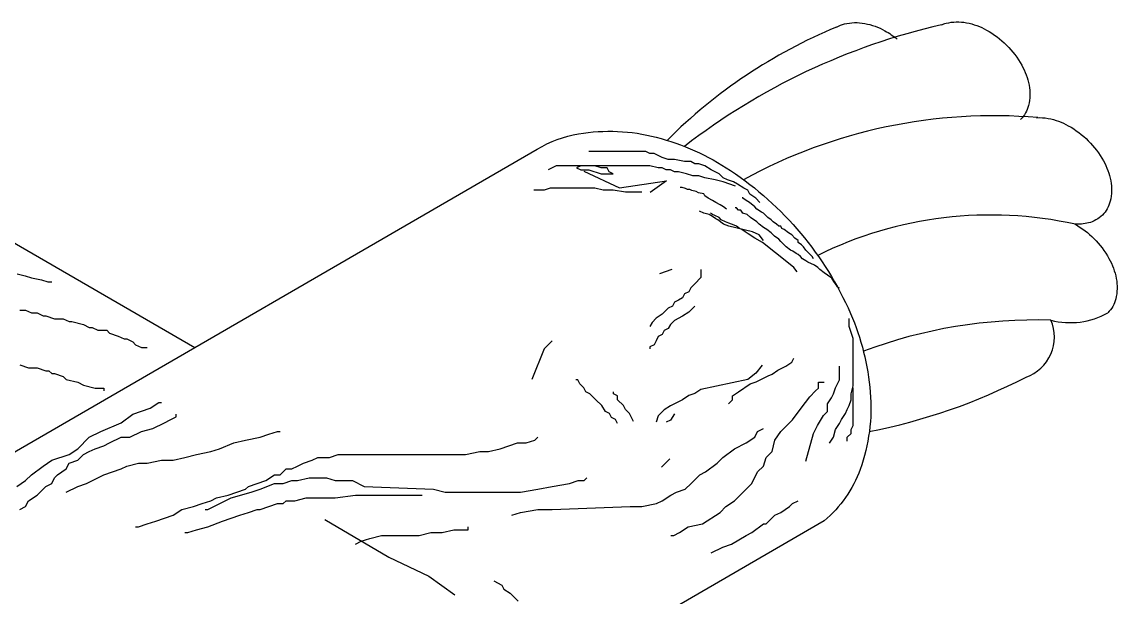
# Model space of a CAD drawing. Extents: x -800 to 12181, y -6101 to 2255.
# Drawn here: x 11433.9 to 11496.7, y 1246.2 to 1279.2 of the extents above; entities that cross this region are included whole.
import ezdxf

# ---------------------------------------------------------------- set-up
doc = ezdxf.new("R2010")
doc.units = 0
doc.header["$MEASUREMENT"] = 0
doc.layers.add('15', color=1, linetype='CONTINUOUS')

msp = doc.modelspace()

# ---------------------------------------------------------------- linework, layer by layer
at = {"layer": '15'}
for p, q in [((11425.412, 1249.844, -8.914), (11463.458, 1271.9, -8.914)), ((11432.019, 1267.333, -8.914), (11443.811, 1260.51, -8.914)), ((11479.594, 1258.506, -8.914), (11479.926, 1258.506, -8.914)), ((11479.928, 1250.546, -8.914), (11469.455, 1244.476, -8.914))]:
    msp.add_line(p, q, dxfattribs=at)
at = {"layer": '15', "color": 1}
for p, q in [((11469.697, 1271.762, -8.914), (11466.424, 1271.762, -8.914)), ((11469.931, 1271.646, -8.914), (11469.697, 1271.762, -8.914)), ((11470.165, 1271.646, -8.914), (11469.931, 1271.646, -8.914)), ((11470.632, 1271.412, -8.914), (11470.165, 1271.646, -8.914)), ((11464.553, 1270.945, -8.914), (11464.086, 1270.711, -8.914)), ((11466.774, 1270.945, -8.914), (11464.553, 1270.945, -8.914)), ((11465.956, 1270.945, -8.914), (11465.722, 1270.828, -8.914)), ((11469.931, 1270.945, -8.914), (11465.956, 1270.945, -8.914)), ((11467.125, 1270.828, -8.914), (11466.774, 1270.945, -8.914)), ((11470.398, 1270.828, -8.914), (11469.931, 1270.945, -8.914)), ((11470.983, 1271.295, -8.914), (11470.632, 1271.412, -8.914)), ((11471.334, 1271.295, -8.914), (11470.983, 1271.295, -8.914)), ((11471.918, 1271.178, -8.914), (11471.334, 1271.295, -8.914)), ((11472.269, 1271.178, -8.914), (11471.918, 1271.178, -8.914)), ((11472.503, 1271.061, -8.914), (11472.269, 1271.178, -8.914)), ((11472.736, 1271.061, -8.914), (11472.503, 1271.061, -8.914)), ((11473.087, 1270.945, -8.914), (11472.736, 1271.061, -8.914)), ((11473.438, 1270.711, -8.914), (11473.087, 1270.945, -8.914)), ((11465.722, 1270.828, -8.914), (11465.956, 1270.711, -8.914)), ((11465.956, 1270.711, -8.914), (11466.424, 1270.711, -8.914)), ((11466.424, 1270.711, -8.914), (11467.125, 1270.477, -8.914)), ((11467.476, 1270.828, -8.914), (11467.125, 1270.828, -8.914)), ((11467.125, 1270.477, -8.914), (11467.827, 1270.477, -8.914)), ((11467.593, 1270.594, -8.914), (11467.476, 1270.828, -8.914)), ((11467.827, 1270.477, -8.914), (11467.593, 1270.594, -8.914)), ((11470.632, 1270.828, -8.914), (11470.398, 1270.828, -8.914)), ((11470.866, 1270.711, -8.914), (11470.632, 1270.828, -8.914)), ((11471.1, 1270.711, -8.914), (11470.866, 1270.711, -8.914)), ((11471.334, 1270.594, -8.914), (11471.1, 1270.711, -8.914)), ((11471.567, 1270.594, -8.914), (11471.334, 1270.594, -8.914)), ((11472.035, 1270.477, -8.914), (11471.567, 1270.594, -8.914)), ((11472.386, 1270.36, -8.914), (11472.035, 1270.477, -8.914)), ((11472.736, 1270.36, -8.914), (11472.386, 1270.36, -8.914)), ((11473.087, 1270.244, -8.914), (11472.736, 1270.36, -8.914)), ((11473.672, 1270.127, -8.914), (11473.087, 1270.244, -8.914)), ((11473.672, 1270.594, -8.914), (11473.438, 1270.711, -8.914)), ((11473.906, 1270.477, -8.914), (11473.672, 1270.594, -8.914)), ((11474.139, 1270.244, -8.914), (11473.906, 1270.477, -8.914)), ((11474.373, 1270.127, -8.914), (11474.139, 1270.244, -8.914)), ((11464.203, 1269.659, -8.914), (11463.852, 1269.542, -8.914)), ((11466.774, 1269.659, -8.914), (11464.203, 1269.659, -8.914)), ((11467.242, 1269.542, -8.914), (11466.774, 1269.659, -8.914)), ((11471.778, 1269.703, -8.914), (11471.654, 1269.703, -8.914)), ((11471.965, 1269.641, -8.914), (11471.778, 1269.703, -8.914)), ((11472.089, 1269.579, -8.914), (11471.965, 1269.641, -8.914)), ((11472.214, 1269.579, -8.914), (11472.089, 1269.579, -8.914)), ((11472.338, 1269.517, -8.914), (11472.214, 1269.579, -8.914)), ((11474.139, 1270.01, -8.914), (11473.672, 1270.127, -8.914)), ((11474.841, 1269.776, -8.914), (11474.139, 1270.01, -8.914)), ((11474.724, 1270.01, -8.914), (11474.373, 1270.127, -8.914)), ((11474.958, 1269.893, -8.914), (11474.724, 1270.01, -8.914)), ((11475.308, 1269.659, -8.914), (11474.958, 1269.893, -8.914)), ((11475.542, 1269.542, -8.914), (11475.308, 1269.659, -8.914)), ((11463.852, 1269.542, -8.914), (11463.267, 1269.542, -8.914)), ((11467.827, 1269.542, -8.914), (11467.242, 1269.542, -8.914)), ((11468.528, 1269.426, -8.914), (11467.827, 1269.542, -8.914)), ((11469.463, 1269.426, -8.914), (11468.528, 1269.426, -8.914)), ((11472.587, 1269.455, -8.914), (11472.338, 1269.517, -8.914)), ((11472.711, 1269.392, -8.914), (11472.587, 1269.455, -8.914)), ((11473.023, 1269.33, -8.914), (11472.711, 1269.392, -8.914)), ((11473.085, 1269.206, -8.914), (11473.023, 1269.33, -8.914)), ((11473.272, 1269.081, -8.914), (11473.085, 1269.206, -8.914)), ((11473.52, 1268.957, -8.914), (11473.272, 1269.081, -8.914)), ((11473.707, 1268.833, -8.914), (11473.52, 1268.957, -8.914)), ((11475.263, 1269.081, -8.914), (11475.263, 1269.144, -8.914)), ((11475.45, 1268.957, -8.914), (11475.263, 1269.081, -8.914)), ((11475.636, 1268.833, -8.914), (11475.45, 1268.957, -8.914)), ((11475.659, 1269.309, -8.914), (11475.542, 1269.542, -8.914)), ((11476.01, 1269.075, -8.914), (11475.659, 1269.309, -8.914)), ((11476.244, 1268.841, -8.914), (11476.01, 1269.075, -8.914)), ((11473.023, 1268.211, -8.914), (11472.774, 1268.335, -8.914)), ((11473.956, 1268.708, -8.914), (11473.707, 1268.833, -8.914)), ((11474.143, 1268.584, -8.914), (11473.956, 1268.708, -8.914)), ((11474.329, 1268.459, -8.914), (11474.143, 1268.584, -8.914)), ((11474.889, 1268.522, -8.914), (11474.827, 1268.522, -8.914)), ((11475.014, 1268.397, -8.914), (11474.889, 1268.522, -8.914)), ((11475.138, 1268.397, -8.914), (11475.014, 1268.397, -8.914)), ((11475.263, 1268.211, -8.914), (11475.138, 1268.397, -8.914)), ((11475.947, 1268.584, -8.914), (11475.636, 1268.833, -8.914)), ((11476.072, 1268.459, -8.914), (11475.947, 1268.584, -8.914)), ((11476.321, 1268.273, -8.914), (11476.072, 1268.459, -8.914)), ((11473.334, 1268.148, -8.914), (11473.023, 1268.211, -8.914)), ((11473.52, 1268.024, -8.914), (11473.334, 1268.148, -8.914)), ((11473.52, 1268.148, -8.914), (11473.396, 1268.211, -8.914)), ((11473.645, 1268.086, -8.914), (11473.52, 1268.148, -8.914)), ((11473.707, 1267.9, -8.914), (11473.52, 1268.024, -8.914)), ((11473.894, 1267.962, -8.914), (11473.645, 1268.086, -8.914)), ((11473.832, 1267.837, -8.914), (11473.707, 1267.9, -8.914)), ((11474.143, 1267.589, -8.914), (11473.832, 1267.837, -8.914)), ((11474.018, 1267.837, -8.914), (11473.894, 1267.962, -8.914)), ((11474.267, 1267.713, -8.914), (11474.018, 1267.837, -8.914)), ((11474.454, 1267.651, -8.914), (11474.267, 1267.713, -8.914)), ((11475.512, 1268.148, -8.914), (11475.263, 1268.211, -8.914)), ((11475.698, 1267.962, -8.914), (11475.512, 1268.148, -8.914)), ((11476.072, 1267.713, -8.914), (11475.698, 1267.962, -8.914)), ((11476.196, 1267.589, -8.914), (11476.072, 1267.713, -8.914)), ((11476.445, 1268.211, -8.914), (11476.321, 1268.273, -8.914)), ((11476.57, 1268.086, -8.914), (11476.445, 1268.211, -8.914)), ((11476.694, 1267.962, -8.914), (11476.57, 1268.086, -8.914)), ((11476.881, 1267.837, -8.914), (11476.694, 1267.962, -8.914)), ((11477.005, 1267.713, -8.914), (11476.881, 1267.837, -8.914)), ((11477.192, 1267.589, -8.914), (11477.005, 1267.713, -8.914)), ((11474.454, 1267.464, -8.914), (11474.143, 1267.589, -8.914)), ((11474.765, 1267.526, -8.914), (11474.454, 1267.651, -8.914)), ((11475.823, 1267.153, -8.914), (11474.454, 1267.464, -8.914)), ((11474.889, 1267.464, -8.914), (11474.765, 1267.526, -8.914)), ((11475.076, 1267.34, -8.914), (11474.889, 1267.464, -8.914)), ((11475.201, 1267.278, -8.914), (11475.076, 1267.34, -8.914)), ((11475.387, 1267.153, -8.914), (11475.201, 1267.278, -8.914)), ((11475.574, 1267.029, -8.914), (11475.387, 1267.153, -8.914)), ((11476.196, 1266.967, -8.914), (11475.823, 1267.153, -8.914)), ((11476.445, 1267.402, -8.914), (11476.196, 1267.589, -8.914)), ((11476.632, 1267.278, -8.914), (11476.445, 1267.402, -8.914)), ((11476.881, 1267.091, -8.914), (11476.632, 1267.278, -8.914)), ((11477.068, 1266.904, -8.914), (11476.881, 1267.091, -8.914)), ((11477.316, 1267.464, -8.914), (11477.192, 1267.589, -8.914)), ((11477.441, 1267.464, -8.914), (11477.316, 1267.464, -8.914)), ((11477.503, 1267.34, -8.914), (11477.441, 1267.464, -8.914)), ((11477.628, 1267.278, -8.914), (11477.503, 1267.34, -8.914)), ((11477.876, 1267.091, -8.914), (11477.628, 1267.278, -8.914)), ((11478.063, 1266.967, -8.914), (11477.876, 1267.091, -8.914)), ((11475.947, 1266.78, -8.914), (11475.574, 1267.029, -8.914)), ((11476.383, 1266.531, -8.914), (11475.947, 1266.78, -8.914)), ((11476.445, 1266.656, -8.914), (11476.196, 1266.967, -8.914)), ((11477.876, 1265.349, -8.914), (11476.383, 1266.531, -8.914)), ((11477.316, 1266.718, -8.914), (11477.068, 1266.904, -8.914)), ((11477.441, 1266.593, -8.914), (11477.316, 1266.718, -8.914)), ((11477.628, 1266.407, -8.914), (11477.441, 1266.593, -8.914)), ((11478.25, 1266.78, -8.914), (11478.063, 1266.967, -8.914)), ((11478.437, 1266.656, -8.914), (11478.25, 1266.78, -8.914)), ((11478.437, 1266.531, -8.914), (11478.437, 1266.656, -8.914)), ((11478.623, 1266.407, -8.914), (11478.437, 1266.531, -8.914)), ((11477.752, 1266.282, -8.914), (11477.628, 1266.407, -8.914)), ((11478.001, 1266.096, -8.914), (11477.752, 1266.282, -8.914)), ((11478.125, 1266.034, -8.914), (11478.001, 1266.096, -8.914)), ((11478.312, 1265.909, -8.914), (11478.125, 1266.034, -8.914)), ((11478.437, 1265.847, -8.914), (11478.312, 1265.909, -8.914)), ((11478.561, 1265.723, -8.914), (11478.437, 1265.847, -8.914)), ((11478.748, 1266.282, -8.914), (11478.623, 1266.407, -8.914)), ((11478.872, 1266.096, -8.914), (11478.748, 1266.282, -8.914)), ((11478.997, 1265.971, -8.914), (11478.872, 1266.096, -8.914)), ((11479.121, 1265.847, -8.914), (11478.997, 1265.971, -8.914)), ((11479.246, 1265.723, -8.914), (11479.121, 1265.847, -8.914)), ((11478.188, 1265.101, -8.914), (11477.876, 1265.349, -8.914)), ((11478.685, 1265.598, -8.914), (11478.561, 1265.723, -8.914)), ((11478.872, 1265.474, -8.914), (11478.685, 1265.598, -8.914)), ((11478.997, 1265.412, -8.914), (11478.872, 1265.474, -8.914)), ((11479.37, 1265.225, -8.914), (11478.997, 1265.412, -8.914)), ((11479.308, 1265.598, -8.914), (11479.246, 1265.723, -8.914)), ((11479.557, 1265.101, -8.914), (11479.37, 1265.225, -8.914)), ((11433.613, 1264.742, -8.914), (11434.08, 1264.625, -8.914)), ((11434.08, 1264.625, -8.914), (11434.431, 1264.508, -8.914)), ((11471.178, 1264.976, -8.914), (11470.476, 1264.742, -8.914)), ((11472.853, 1264.986, -8.914), (11472.853, 1264.518, -8.914)), ((11478.374, 1264.852, -8.914), (11478.188, 1265.101, -8.914)), ((11479.681, 1264.976, -8.914), (11479.557, 1265.101, -8.914)), ((11479.93, 1264.79, -8.914), (11479.681, 1264.976, -8.914)), ((11480.117, 1264.665, -8.914), (11479.93, 1264.79, -8.914)), ((11480.366, 1264.479, -8.914), (11480.117, 1264.665, -8.914)), ((11434.431, 1264.508, -8.914), (11435.016, 1264.391, -8.914)), ((11435.016, 1264.391, -8.914), (11435.366, 1264.274, -8.914)), ((11435.366, 1264.274, -8.914), (11435.6, 1264.274, -8.914)), ((11472.269, 1263.934, -8.914), (11472.152, 1263.7, -8.914)), ((11472.503, 1264.168, -8.914), (11472.269, 1263.934, -8.914)), ((11472.853, 1264.518, -8.914), (11472.503, 1264.168, -8.914)), ((11480.49, 1264.292, -8.914), (11480.366, 1264.479, -8.914)), ((11480.615, 1264.106, -8.914), (11480.49, 1264.292, -8.914)), ((11480.677, 1263.981, -8.914), (11480.615, 1264.106, -8.914)), ((11480.801, 1263.919, -8.914), (11480.677, 1263.981, -8.914)), ((11471.801, 1263.35, -8.914), (11471.567, 1263.233, -8.914)), ((11471.918, 1263.583, -8.914), (11471.801, 1263.35, -8.914)), ((11472.152, 1263.7, -8.914), (11471.918, 1263.583, -8.914)), ((11470.983, 1262.766, -8.914), (11470.632, 1262.415, -8.914)), ((11471.217, 1262.882, -8.914), (11470.983, 1262.766, -8.914)), ((11471.334, 1263.116, -8.914), (11471.217, 1262.882, -8.914)), ((11471.567, 1263.233, -8.914), (11471.334, 1263.116, -8.914)), ((11472.503, 1262.882, -8.914), (11472.152, 1262.532, -8.914)), ((11433.771, 1262.655, -8.914), (11434.103, 1262.655, -8.914)), ((11434.103, 1262.655, -8.914), (11434.435, 1262.489, -8.914)), ((11434.435, 1262.489, -8.914), (11434.767, 1262.489, -8.914)), ((11434.767, 1262.489, -8.914), (11435.099, 1262.323, -8.914)), ((11435.099, 1262.323, -8.914), (11435.265, 1262.323, -8.914)), ((11435.265, 1262.323, -8.914), (11435.763, 1262.157, -8.914)), ((11435.763, 1262.157, -8.914), (11436.261, 1262.157, -8.914)), ((11436.261, 1262.157, -8.914), (11436.593, 1261.991, -8.914)), ((11470.282, 1262.181, -8.914), (11470.048, 1261.948, -8.914)), ((11470.632, 1262.415, -8.914), (11470.282, 1262.181, -8.914)), ((11471.334, 1262.064, -8.914), (11471.1, 1261.831, -8.914)), ((11471.801, 1262.298, -8.914), (11471.334, 1262.064, -8.914)), ((11472.152, 1262.532, -8.914), (11471.801, 1262.298, -8.914)), ((11481.37, 1261.711, -8.914), (11481.37, 1262.165, -8.914)), ((11436.593, 1261.991, -8.914), (11436.759, 1261.991, -8.914)), ((11436.759, 1261.991, -8.914), (11437.423, 1261.825, -8.914)), ((11437.423, 1261.825, -8.914), (11437.755, 1261.659, -8.914)), ((11437.755, 1261.659, -8.914), (11437.921, 1261.659, -8.914)), ((11437.921, 1261.659, -8.914), (11438.254, 1261.493, -8.914)), ((11438.254, 1261.493, -8.914), (11438.752, 1261.493, -8.914)), ((11438.752, 1261.493, -8.914), (11438.918, 1261.327, -8.914)), ((11470.048, 1261.948, -8.914), (11469.931, 1261.714, -8.914)), ((11470.749, 1261.48, -8.914), (11470.632, 1261.247, -8.914)), ((11470.983, 1261.597, -8.914), (11470.749, 1261.48, -8.914)), ((11471.1, 1261.831, -8.914), (11470.983, 1261.597, -8.914)), ((11481.484, 1261.37, -8.914), (11481.37, 1261.711, -8.914)), ((11438.918, 1261.327, -8.914), (11439.416, 1261.161, -8.914)), ((11439.416, 1261.161, -8.914), (11439.748, 1260.995, -8.914)), ((11439.748, 1260.995, -8.914), (11439.914, 1260.995, -8.914)), ((11439.914, 1260.995, -8.914), (11440.246, 1260.829, -8.914)), ((11440.246, 1260.829, -8.914), (11440.412, 1260.663, -8.914)), ((11464.32, 1260.896, -8.914), (11464.086, 1260.662, -8.914)), ((11470.282, 1260.896, -8.914), (11470.165, 1260.662, -8.914)), ((11470.398, 1261.13, -8.914), (11470.282, 1260.896, -8.914)), ((11470.632, 1261.247, -8.914), (11470.398, 1261.13, -8.914)), ((11481.597, 1261.029, -8.914), (11481.484, 1261.37, -8.914)), ((11481.597, 1258.302, -8.914), (11481.597, 1261.029, -8.914)), ((11440.412, 1260.663, -8.914), (11440.744, 1260.498, -8.914)), ((11440.744, 1260.498, -8.914), (11441.076, 1260.498, -8.914)), ((11463.852, 1260.429, -8.914), (11463.151, 1258.676, -8.914)), ((11464.086, 1260.662, -8.914), (11463.852, 1260.429, -8.914)), ((11470.165, 1260.662, -8.914), (11469.931, 1260.546, -8.914)), ((11469.931, 1260.546, -8.914), (11469.931, 1260.429, -8.914)), ((11477.732, 1259.438, -8.914), (11478.073, 1259.665, -8.914)), ((11478.073, 1259.665, -8.914), (11478.187, 1259.892, -8.914)), ((11433.771, 1259.502, -8.914), (11434.269, 1259.336, -8.914)), ((11434.269, 1259.336, -8.914), (11434.767, 1259.336, -8.914)), ((11434.767, 1259.336, -8.914), (11435.265, 1259.17, -8.914)), ((11435.265, 1259.17, -8.914), (11435.431, 1259.17, -8.914)), ((11435.431, 1259.17, -8.914), (11435.597, 1259.004, -8.914)), ((11435.597, 1259.004, -8.914), (11435.763, 1259.004, -8.914)), ((11435.763, 1259.004, -8.914), (11436.261, 1258.838, -8.914)), ((11476.01, 1259.027, -8.914), (11475.542, 1258.676, -8.914)), ((11476.36, 1259.494, -8.914), (11476.01, 1259.027, -8.914)), ((11476.709, 1258.87, -8.914), (11476.936, 1258.983, -8.914)), ((11476.936, 1258.983, -8.914), (11477.277, 1259.211, -8.914)), ((11477.277, 1259.211, -8.914), (11477.732, 1259.438, -8.914)), ((11480.801, 1258.642, -8.914), (11480.801, 1259.438, -8.914)), ((11436.261, 1258.838, -8.914), (11436.427, 1258.672, -8.914)), ((11436.427, 1258.672, -8.914), (11437.091, 1258.506, -8.914)), ((11437.091, 1258.506, -8.914), (11437.423, 1258.34, -8.914)), ((11437.423, 1258.34, -8.914), (11438.087, 1258.174, -8.914)), ((11465.794, 1258.642, -8.914), (11465.681, 1258.642, -8.914)), ((11465.908, 1258.415, -8.914), (11465.794, 1258.642, -8.914)), ((11466.135, 1258.188, -8.914), (11465.908, 1258.415, -8.914)), ((11475.542, 1258.676, -8.914), (11472.853, 1258.092, -8.914)), ((11475.003, 1257.961, -8.914), (11475.685, 1258.415, -8.914)), ((11475.685, 1258.415, -8.914), (11476.026, 1258.529, -8.914)), ((11476.026, 1258.529, -8.914), (11476.481, 1258.756, -8.914)), ((11476.481, 1258.756, -8.914), (11476.709, 1258.87, -8.914)), ((11479.594, 1258.174, -8.914), (11479.594, 1258.506, -8.914)), ((11480.574, 1258.188, -8.914), (11480.801, 1258.642, -8.914)), ((11481.484, 1257.847, -8.914), (11481.597, 1258.302, -8.914)), ((11438.087, 1258.174, -8.914), (11438.586, 1258.174, -8.914)), ((11438.586, 1258.174, -8.914), (11438.586, 1258.008, -8.914)), ((11466.249, 1257.961, -8.914), (11466.135, 1258.188, -8.914)), ((11466.476, 1257.847, -8.914), (11466.249, 1257.961, -8.914)), ((11466.817, 1257.506, -8.914), (11466.476, 1257.847, -8.914)), ((11467.841, 1257.847, -8.914), (11467.841, 1257.961, -8.914)), ((11468.068, 1257.733, -8.914), (11467.841, 1257.847, -8.914)), ((11468.068, 1257.506, -8.914), (11468.068, 1257.733, -8.914)), ((11472.152, 1257.741, -8.914), (11471.801, 1257.508, -8.914)), ((11472.503, 1257.858, -8.914), (11472.152, 1257.741, -8.914)), ((11472.853, 1258.092, -8.914), (11472.503, 1257.858, -8.914)), ((11474.662, 1257.733, -8.914), (11475.003, 1257.961, -8.914)), ((11474.662, 1257.506, -8.914), (11474.662, 1257.733, -8.914)), ((11478.598, 1257.013, -8.914), (11479.096, 1257.677, -8.914)), ((11479.096, 1257.677, -8.914), (11479.428, 1258.008, -8.914)), ((11479.428, 1258.008, -8.914), (11479.594, 1258.174, -8.914)), ((11480.347, 1257.62, -8.914), (11480.46, 1257.847, -8.914)), ((11480.46, 1257.847, -8.914), (11480.574, 1258.188, -8.914)), ((11481.484, 1257.506, -8.914), (11481.484, 1257.847, -8.914)), ((11481.597, 1256.029, -8.914), (11481.597, 1258.188, -8.914)), ((11440.246, 1256.681, -8.914), (11441.242, 1257.013, -8.914)), ((11441.242, 1257.013, -8.914), (11441.74, 1257.345, -8.914)), ((11441.74, 1257.345, -8.914), (11441.906, 1257.345, -8.914)), ((11467.159, 1257.165, -8.914), (11466.817, 1257.506, -8.914)), ((11467.386, 1256.824, -8.914), (11467.159, 1257.165, -8.914)), ((11468.409, 1257.165, -8.914), (11468.068, 1257.506, -8.914)), ((11468.523, 1256.938, -8.914), (11468.409, 1257.165, -8.914)), ((11471.1, 1257.157, -8.914), (11470.749, 1256.923, -8.914)), ((11471.334, 1257.274, -8.914), (11471.1, 1257.157, -8.914)), ((11471.801, 1257.508, -8.914), (11471.334, 1257.274, -8.914)), ((11474.435, 1257.279, -8.914), (11474.662, 1257.506, -8.914)), ((11478.1, 1256.349, -8.914), (11478.598, 1257.013, -8.914)), ((11480.119, 1257.279, -8.914), (11480.347, 1257.62, -8.914)), ((11480.119, 1256.824, -8.914), (11480.119, 1257.279, -8.914)), ((11481.256, 1256.938, -8.914), (11481.37, 1257.165, -8.914)), ((11481.37, 1257.165, -8.914), (11481.484, 1257.506, -8.914)), ((11439.582, 1256.183, -8.914), (11440.246, 1256.681, -8.914)), ((11442.404, 1256.349, -8.914), (11442.736, 1256.515, -8.914)), ((11442.736, 1256.515, -8.914), (11442.736, 1256.681, -8.914)), ((11467.613, 1256.711, -8.914), (11467.386, 1256.824, -8.914)), ((11467.727, 1256.483, -8.914), (11467.613, 1256.711, -8.914)), ((11467.954, 1256.37, -8.914), (11467.727, 1256.483, -8.914)), ((11468.75, 1256.711, -8.914), (11468.523, 1256.938, -8.914)), ((11468.864, 1256.483, -8.914), (11468.75, 1256.711, -8.914)), ((11468.978, 1256.256, -8.914), (11468.864, 1256.483, -8.914)), ((11470.398, 1256.573, -8.914), (11470.282, 1256.222, -8.914)), ((11470.749, 1256.923, -8.914), (11470.398, 1256.573, -8.914)), ((11471.334, 1256.69, -8.914), (11471.1, 1256.339, -8.914)), ((11479.551, 1256.029, -8.914), (11479.892, 1256.597, -8.914)), ((11479.892, 1256.597, -8.914), (11480.119, 1256.824, -8.914)), ((11480.915, 1256.37, -8.914), (11481.143, 1256.711, -8.914)), ((11481.143, 1256.711, -8.914), (11481.256, 1256.938, -8.914)), ((11438.42, 1255.685, -8.914), (11439.582, 1256.183, -8.914)), ((11440.744, 1255.685, -8.914), (11441.408, 1255.851, -8.914)), ((11441.408, 1255.851, -8.914), (11442.072, 1256.183, -8.914)), ((11442.072, 1256.183, -8.914), (11442.404, 1256.349, -8.914)), ((11468.068, 1256.143, -8.914), (11467.954, 1256.37, -8.914)), ((11471.1, 1256.339, -8.914), (11470.866, 1256.222, -8.914)), ((11476.108, 1255.685, -8.914), (11476.44, 1255.851, -8.914)), ((11477.436, 1255.685, -8.914), (11478.1, 1256.349, -8.914)), ((11479.323, 1255.574, -8.914), (11479.551, 1256.029, -8.914)), ((11480.46, 1255.347, -8.914), (11480.574, 1255.802, -8.914)), ((11480.574, 1255.802, -8.914), (11480.801, 1256.143, -8.914)), ((11480.801, 1256.143, -8.914), (11480.915, 1256.37, -8.914)), ((11481.484, 1255.802, -8.914), (11481.597, 1256.029, -8.914)), ((11481.484, 1255.574, -8.914), (11481.484, 1255.802, -8.914)), ((11437.091, 1254.69, -8.914), (11437.755, 1255.353, -8.914)), ((11437.755, 1255.353, -8.914), (11438.42, 1255.685, -8.914)), ((11438.918, 1255.021, -8.914), (11439.582, 1255.353, -8.914)), ((11439.582, 1255.353, -8.914), (11440.08, 1255.353, -8.914)), ((11440.08, 1255.353, -8.914), (11440.744, 1255.685, -8.914)), ((11446.057, 1255.021, -8.914), (11446.721, 1255.187, -8.914)), ((11446.721, 1255.187, -8.914), (11447.551, 1255.353, -8.914)), ((11447.551, 1255.353, -8.914), (11448.049, 1255.519, -8.914)), ((11448.049, 1255.519, -8.914), (11448.547, 1255.685, -8.914)), ((11448.547, 1255.685, -8.914), (11448.713, 1255.685, -8.914)), ((11462.826, 1255.021, -8.914), (11463.324, 1255.187, -8.914)), ((11463.324, 1255.187, -8.914), (11463.49, 1255.353, -8.914)), ((11475.444, 1255.021, -8.914), (11475.942, 1255.353, -8.914)), ((11475.942, 1255.353, -8.914), (11476.108, 1255.685, -8.914)), ((11476.938, 1254.524, -8.914), (11477.104, 1255.187, -8.914)), ((11477.104, 1255.187, -8.914), (11477.436, 1255.685, -8.914)), ((11478.869, 1253.983, -8.914), (11479.323, 1255.574, -8.914)), ((11480.233, 1255.006, -8.914), (11480.46, 1255.347, -8.914)), ((11481.256, 1255.347, -8.914), (11481.484, 1255.574, -8.914)), ((11481.256, 1255.12, -8.914), (11481.256, 1255.347, -8.914)), ((11436.593, 1254.358, -8.914), (11437.091, 1254.69, -8.914)), ((11437.423, 1254.358, -8.914), (11437.755, 1254.524, -8.914)), ((11437.755, 1254.524, -8.914), (11438.087, 1254.69, -8.914)), ((11438.087, 1254.69, -8.914), (11438.586, 1254.855, -8.914)), ((11438.586, 1254.855, -8.914), (11438.918, 1255.021, -8.914)), ((11443.898, 1254.358, -8.914), (11444.729, 1254.524, -8.914)), ((11444.729, 1254.524, -8.914), (11445.227, 1254.69, -8.914)), ((11445.227, 1254.69, -8.914), (11446.057, 1255.021, -8.914)), ((11459.339, 1254.358, -8.914), (11460.169, 1254.524, -8.914)), ((11460.169, 1254.524, -8.914), (11460.667, 1254.524, -8.914)), ((11460.667, 1254.524, -8.914), (11461.331, 1254.69, -8.914)), ((11461.331, 1254.69, -8.914), (11461.829, 1254.855, -8.914)), ((11461.829, 1254.855, -8.914), (11462.327, 1255.021, -8.914)), ((11462.327, 1255.021, -8.914), (11462.826, 1255.021, -8.914)), ((11474.115, 1254.192, -8.914), (11474.779, 1254.69, -8.914)), ((11474.779, 1254.69, -8.914), (11475.444, 1255.021, -8.914)), ((11476.606, 1254.192, -8.914), (11476.938, 1254.524, -8.914)), ((11435.099, 1253.694, -8.914), (11435.597, 1254.026, -8.914)), ((11435.597, 1254.026, -8.914), (11436.593, 1254.358, -8.914)), ((11436.427, 1253.528, -8.914), (11436.593, 1253.86, -8.914)), ((11436.593, 1253.86, -8.914), (11437.091, 1254.026, -8.914)), ((11437.091, 1254.026, -8.914), (11437.423, 1254.358, -8.914)), ((11439.914, 1253.694, -8.914), (11440.578, 1253.86, -8.914)), ((11440.578, 1253.86, -8.914), (11441.076, 1253.86, -8.914)), ((11441.076, 1253.86, -8.914), (11441.906, 1254.026, -8.914)), ((11441.906, 1254.026, -8.914), (11442.57, 1254.026, -8.914)), ((11442.57, 1254.026, -8.914), (11443.234, 1254.192, -8.914)), ((11443.234, 1254.192, -8.914), (11443.898, 1254.358, -8.914)), ((11449.709, 1253.694, -8.914), (11450.041, 1253.86, -8.914)), ((11450.041, 1253.86, -8.914), (11450.54, 1254.026, -8.914)), ((11450.54, 1254.026, -8.914), (11450.872, 1254.192, -8.914)), ((11450.872, 1254.192, -8.914), (11451.536, 1254.192, -8.914)), ((11451.536, 1254.192, -8.914), (11452.034, 1254.358, -8.914)), ((11452.034, 1254.358, -8.914), (11459.339, 1254.358, -8.914)), ((11471.061, 1254.109, -8.914), (11470.593, 1253.642, -8.914)), ((11473.119, 1253.362, -8.914), (11473.783, 1253.86, -8.914)), ((11473.783, 1253.86, -8.914), (11474.115, 1254.192, -8.914)), ((11476.44, 1253.694, -8.914), (11476.606, 1254.192, -8.914)), ((11434.435, 1253.196, -8.914), (11435.099, 1253.694, -8.914)), ((11435.929, 1253.196, -8.914), (11436.427, 1253.528, -8.914)), ((11438.586, 1253.196, -8.914), (11439.084, 1253.362, -8.914)), ((11439.084, 1253.362, -8.914), (11439.582, 1253.528, -8.914)), ((11439.582, 1253.528, -8.914), (11439.914, 1253.694, -8.914)), ((11448.713, 1253.196, -8.914), (11449.045, 1253.528, -8.914)), ((11449.045, 1253.528, -8.914), (11449.377, 1253.528, -8.914)), ((11449.377, 1253.528, -8.914), (11449.709, 1253.694, -8.914)), ((11472.787, 1253.196, -8.914), (11473.119, 1253.362, -8.914)), ((11475.776, 1252.698, -8.914), (11476.108, 1253.362, -8.914)), ((11476.108, 1253.362, -8.914), (11476.44, 1253.694, -8.914)), ((11433.605, 1252.532, -8.914), (11434.103, 1252.864, -8.914)), ((11434.103, 1252.864, -8.914), (11434.435, 1253.196, -8.914)), ((11435.265, 1252.532, -8.914), (11435.597, 1252.698, -8.914)), ((11435.597, 1252.698, -8.914), (11435.763, 1253.03, -8.914)), ((11435.763, 1253.03, -8.914), (11435.929, 1253.196, -8.914)), ((11437.091, 1252.532, -8.914), (11437.589, 1252.698, -8.914)), ((11437.589, 1252.698, -8.914), (11438.586, 1253.196, -8.914)), ((11446.887, 1252.532, -8.914), (11447.385, 1252.698, -8.914)), ((11447.385, 1252.698, -8.914), (11447.883, 1252.864, -8.914)), ((11447.551, 1252.366, -8.914), (11448.381, 1252.698, -8.914)), ((11447.883, 1252.864, -8.914), (11448.381, 1253.196, -8.914)), ((11448.381, 1253.196, -8.914), (11448.713, 1253.196, -8.914)), ((11448.381, 1252.698, -8.914), (11448.879, 1252.698, -8.914)), ((11448.879, 1252.698, -8.914), (11449.377, 1252.864, -8.914)), ((11449.377, 1252.864, -8.914), (11449.709, 1252.864, -8.914)), ((11449.709, 1252.864, -8.914), (11450.373, 1253.03, -8.914)), ((11450.373, 1253.03, -8.914), (11451.37, 1253.03, -8.914)), ((11451.37, 1253.03, -8.914), (11451.868, 1252.864, -8.914)), ((11451.868, 1252.864, -8.914), (11452.864, 1252.864, -8.914)), ((11452.864, 1252.864, -8.914), (11453.528, 1252.532, -8.914)), ((11464.32, 1252.532, -8.914), (11465.316, 1252.698, -8.914)), ((11465.316, 1252.698, -8.914), (11465.814, 1252.864, -8.914)), ((11465.814, 1252.864, -8.914), (11466.146, 1252.864, -8.914)), ((11466.146, 1252.864, -8.914), (11466.312, 1253.03, -8.914)), ((11471.957, 1252.366, -8.914), (11472.289, 1252.698, -8.914)), ((11472.289, 1252.698, -8.914), (11472.787, 1253.196, -8.914)), ((11475.444, 1252.366, -8.914), (11475.776, 1252.698, -8.914)), ((11434.269, 1251.703, -8.914), (11434.767, 1252.034, -8.914)), ((11434.767, 1252.034, -8.914), (11434.933, 1252.2, -8.914)), ((11434.933, 1252.2, -8.914), (11435.265, 1252.532, -8.914)), ((11436.427, 1252.2, -8.914), (11437.091, 1252.532, -8.914)), ((11445.061, 1251.869, -8.914), (11445.725, 1252.034, -8.914)), ((11445.725, 1252.034, -8.914), (11446.223, 1252.2, -8.914)), ((11445.891, 1251.869, -8.914), (11447.053, 1252.2, -8.914)), ((11446.223, 1252.2, -8.914), (11446.721, 1252.366, -8.914)), ((11446.721, 1252.366, -8.914), (11446.887, 1252.532, -8.914)), ((11447.053, 1252.2, -8.914), (11447.551, 1252.366, -8.914)), ((11451.868, 1251.869, -8.914), (11453.03, 1252.034, -8.914)), ((11453.03, 1252.034, -8.914), (11456.849, 1252.034, -8.914)), ((11453.528, 1252.532, -8.914), (11457.513, 1252.366, -8.914)), ((11457.513, 1252.366, -8.914), (11458.177, 1252.2, -8.914)), ((11458.177, 1252.2, -8.914), (11462.493, 1252.2, -8.914)), ((11462.493, 1252.2, -8.914), (11463.49, 1252.366, -8.914)), ((11463.49, 1252.366, -8.914), (11464.32, 1252.532, -8.914)), ((11470.629, 1251.703, -8.914), (11471.127, 1252.034, -8.914)), ((11471.127, 1252.034, -8.914), (11471.459, 1252.2, -8.914)), ((11471.459, 1252.2, -8.914), (11471.957, 1252.366, -8.914)), ((11474.946, 1251.869, -8.914), (11475.444, 1252.366, -8.914)), ((11433.771, 1251.205, -8.914), (11434.103, 1251.371, -8.914)), ((11434.103, 1251.371, -8.914), (11434.269, 1251.703, -8.914)), ((11443.068, 1251.205, -8.914), (11443.732, 1251.371, -8.914)), ((11443.732, 1251.371, -8.914), (11444.23, 1251.537, -8.914)), ((11444.23, 1251.537, -8.914), (11444.729, 1251.703, -8.914)), ((11444.563, 1251.205, -8.914), (11445.891, 1251.869, -8.914)), ((11444.729, 1251.703, -8.914), (11445.061, 1251.869, -8.914)), ((11447.551, 1251.205, -8.914), (11448.049, 1251.371, -8.914)), ((11448.049, 1251.371, -8.914), (11448.547, 1251.537, -8.914)), ((11448.547, 1251.537, -8.914), (11448.879, 1251.537, -8.914)), ((11448.879, 1251.537, -8.914), (11449.045, 1251.703, -8.914)), ((11449.045, 1251.703, -8.914), (11449.543, 1251.703, -8.914)), ((11449.543, 1251.703, -8.914), (11450.207, 1251.869, -8.914)), ((11450.207, 1251.869, -8.914), (11451.868, 1251.869, -8.914)), ((11464.32, 1251.205, -8.914), (11468.803, 1251.371, -8.914)), ((11468.803, 1251.371, -8.914), (11469.467, 1251.371, -8.914)), ((11469.467, 1251.371, -8.914), (11470.297, 1251.537, -8.914)), ((11470.297, 1251.537, -8.914), (11470.629, 1251.703, -8.914)), ((11473.949, 1251.039, -8.914), (11474.281, 1251.371, -8.914)), ((11474.281, 1251.371, -8.914), (11474.779, 1251.703, -8.914)), ((11474.779, 1251.703, -8.914), (11474.946, 1251.869, -8.914)), ((11477.436, 1251.039, -8.914), (11477.934, 1251.371, -8.914)), ((11477.934, 1251.371, -8.914), (11478.1, 1251.537, -8.914)), ((11478.1, 1251.537, -8.914), (11478.432, 1251.703, -8.914)), ((11441.574, 1250.541, -8.914), (11442.57, 1250.873, -8.914)), ((11442.57, 1250.873, -8.914), (11443.068, 1251.205, -8.914)), ((11444.397, 1251.205, -8.914), (11444.563, 1251.205, -8.914)), ((11445.891, 1250.707, -8.914), (11446.389, 1250.873, -8.914)), ((11446.389, 1250.873, -8.914), (11446.887, 1251.039, -8.914)), ((11446.887, 1251.039, -8.914), (11447.385, 1251.205, -8.914)), ((11447.385, 1251.205, -8.914), (11447.551, 1251.205, -8.914)), ((11461.995, 1250.873, -8.914), (11462.493, 1251.039, -8.914)), ((11462.493, 1251.039, -8.914), (11463.49, 1251.205, -8.914)), ((11463.49, 1251.205, -8.914), (11464.32, 1251.205, -8.914)), ((11472.953, 1250.375, -8.914), (11473.949, 1251.039, -8.914)), ((11476.606, 1250.375, -8.914), (11477.104, 1250.873, -8.914)), ((11477.104, 1250.873, -8.914), (11477.436, 1251.039, -8.914)), ((11440.412, 1250.209, -8.914), (11440.578, 1250.209, -8.914)), ((11440.578, 1250.209, -8.914), (11441.076, 1250.375, -8.914)), ((11441.076, 1250.375, -8.914), (11441.574, 1250.541, -8.914)), ((11443.898, 1250.043, -8.914), (11444.563, 1250.209, -8.914)), ((11444.563, 1250.209, -8.914), (11445.393, 1250.541, -8.914)), ((11445.393, 1250.541, -8.914), (11445.891, 1250.707, -8.914)), ((11459.505, 1250.043, -8.914), (11459.505, 1250.209, -8.914)), ((11471.625, 1249.877, -8.914), (11472.123, 1250.209, -8.914)), ((11472.123, 1250.209, -8.914), (11472.953, 1250.375, -8.914)), ((11475.776, 1249.877, -8.914), (11476.44, 1250.375, -8.914)), ((11476.44, 1250.375, -8.914), (11476.606, 1250.375, -8.914)), ((11443.234, 1249.877, -8.914), (11443.4, 1249.877, -8.914)), ((11443.4, 1249.877, -8.914), (11443.898, 1250.043, -8.914)), ((11453.362, 1249.379, -8.914), (11453.86, 1249.545, -8.914)), ((11453.86, 1249.545, -8.914), (11454.524, 1249.711, -8.914)), ((11454.524, 1249.711, -8.914), (11456.683, 1249.711, -8.914)), ((11456.683, 1249.711, -8.914), (11457.347, 1249.877, -8.914)), ((11457.347, 1249.877, -8.914), (11458.011, 1249.877, -8.914)), ((11458.011, 1249.877, -8.914), (11458.675, 1250.043, -8.914)), ((11458.675, 1250.043, -8.914), (11459.505, 1250.043, -8.914)), ((11471.127, 1249.711, -8.914), (11471.293, 1249.711, -8.914)), ((11471.293, 1249.711, -8.914), (11471.625, 1249.877, -8.914)), ((11474.613, 1249.213, -8.914), (11475.444, 1249.711, -8.914)), ((11475.444, 1249.711, -8.914), (11475.776, 1249.877, -8.914)), ((11453.03, 1249.213, -8.914), (11453.362, 1249.379, -8.914)), ((11473.451, 1248.716, -8.914), (11474.115, 1249.047, -8.914)), ((11474.115, 1249.047, -8.914), (11474.613, 1249.213, -8.914)), ((11460.968, 1247.099, -8.914), (11461.436, 1246.865, -8.914)), ((11461.436, 1246.865, -8.914), (11461.552, 1246.631, -8.914)), ((11461.552, 1246.631, -8.914), (11461.903, 1246.397, -8.914)), ((11461.903, 1246.397, -8.914), (11462.371, 1245.93, -8.914))]:
    msp.add_line(p, q, dxfattribs=at)
at = {"layer": '15', "elevation": -8.914}
for points in [[(11480.639, 1278.903, -0.071504), (11481.088, 1279.084, -0.107017), (11482.255, 1279.115, -0.08098), (11483.408, 1278.696, -0.041306), (11484.125, 1278.213, -0.068936)], [(11486.658, 1279.036, -0.041936), (11486.928, 1279.126, -0.107017), (11488.095, 1279.157, -0.08098), (11489.248, 1278.739, -0.068936), (11490.395, 1277.871, -0.068936), (11491.263, 1276.724, -0.08098), (11491.683, 1275.571, -0.107017), (11491.652, 1274.404, -0.13731), (11491.203, 1273.605, -0.13731)], [(11492.107, 1273.704, -0.061712), (11492.784, 1273.661, -0.08098), (11493.937, 1273.242, -0.068936), (11495.084, 1272.375, -0.068936), (11495.953, 1271.228, -0.08098), (11496.372, 1270.075, -0.107017), (11496.341, 1268.908, -0.13731), (11495.892, 1268.109, -0.13731)], [(11463.458, 1271.9, -0.092331), (11465.83, 1272.774, -0.106733), (11470.292, 1272.58, -0.08296), (11474.554, 1270.668, -0.071529), (11478.585, 1267.06, -0.071529), (11481.435, 1262.464, -0.08296), (11482.576, 1257.934, -0.106733), (11481.991, 1253.506, -0.132966), (11479.928, 1250.546, -0.132966)], [(11495.892, 1268.109, -0.13731), (11495.093, 1267.659, -0.072792), (11494.298, 1267.584, -0.025537)], [(11494.342, 1267.582, -0.064087), (11495.402, 1266.765, -0.068936), (11496.27, 1265.618, -0.08098), (11496.689, 1264.465, -0.107017), (11496.659, 1263.298, -0.13731), (11496.209, 1262.499, -0.13731)]]:
    msp.add_lwpolyline(points, format="xyb", dxfattribs=at)
at = {"layer": '15', "color": 1, "elevation": -8.914}
for points in [[(11466.142, 1270.626), (11468.174, 1269.679), (11470.883, 1270.085), (11469.935, 1269.408)], [(11451.278, 1250.626), (11454.935, 1248.46), (11457.238, 1247.377), (11458.727, 1246.294)]]:
    msp.add_lwpolyline(points, dxfattribs=at)
at = {"layer": '15'}
for centre, radius, start, end in [((11495.138, 1242.045, -8.914), 37.951, 102.91213, 127.74823), ((11492.048, 1251.318, -8.914), 29.852, 112.46965, 135.06623), ((11489.641, 1243.993, -8.914), 29.823, 85.098, 118.73663), ((11489.481, 1245.698, -8.914), 22.417, 77.47581, 116.2794), ((11492.099, 1233.83, -8.914), 28.259, 88.30931, 110.54438), ((11490.711, 1261.096, -8.914), 2.429, 289.26269, 23.80566), ((11494.049, 1266.329, -8.914), 4.397, 255.28563, 299.42186), ((11475.997, 1288.993, -8.914), 33.943, 281.07724, 297.19871)]:
    msp.add_arc(centre, radius, start, end, dxfattribs=at)

doc.saveas('drawing.dxf')
